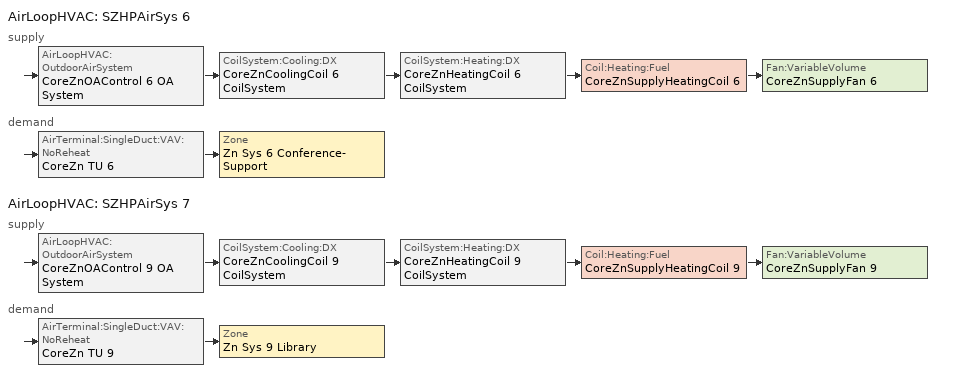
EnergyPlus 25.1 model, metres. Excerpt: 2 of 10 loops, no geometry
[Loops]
AirLoopHVAC 'SZHPAirSys 6'
 supply: AirLoopHVAC:OutdoorAirSystem 'CoreZnOAControl 6 OA System' > CoilSystem:Cooling:DX 'CoreZnCoolingCoil 6 CoilSystem' > CoilSystem:Heating:DX 'CoreZnHeatingCoil 6 CoilSystem' > Coil:Heating:Fuel 'CoreZnSupplyHeatingCoil 6' > Fan:VariableVolume 'CoreZnSupplyFan 6'
 demand: AirTerminal:SingleDuct:VAV:NoReheat 'CoreZn TU 6' > Zone 'Zn Sys 6 Conference-Support'
AirLoopHVAC 'SZHPAirSys 7'
 supply: AirLoopHVAC:OutdoorAirSystem 'CoreZnOAControl 9 OA System' > CoilSystem:Cooling:DX 'CoreZnCoolingCoil 9 CoilSystem' > CoilSystem:Heating:DX 'CoreZnHeatingCoil 9 CoilSystem' > Coil:Heating:Fuel 'CoreZnSupplyHeatingCoil 9' > Fan:VariableVolume 'CoreZnSupplyFan 9'
 demand: AirTerminal:SingleDuct:VAV:NoReheat 'CoreZn TU 9' > Zone 'Zn Sys 9 Library'
[SizingPeriod:DesignDay] Day of Month=21; Dry-Bulb Temperature Range Modifier Type=DefaultMultipliers; Humidity Condition Type=Wetbulb; Barometric Pressure {Pa}=100663; Wind Speed {m/s}=0.6; Rain Indicator=No; Snow Indicator=No; Daylight Saving Time Indicator=No; Begin Environment Reset Mode=FullResetAtBeginEnvironment
Name | Month | Day Type | Maximum Dry-Bulb Temperature {C} | Daily Dry-Bulb Temperature Range {deltaC} | Wetbulb or DewPoint at Maximum Dry-Bulb {C} | Wind Direction {deg} | Solar Model Indicator | ASHRAE Clear Sky Optical Depth for Beam Irradiance (taub) | ASHRAE Clear Sky Optical Depth for Diffuse Irradiance (taud) | Sky Clearness
LOS ANGELES USC  October .4% Condns DB=>MCWB | 10 | SummerDesignDay | 35.2 | 9.9 | 16.8 | 260 | ASHRAETau | 0.38 | 2.397
LOS ANGELES USC  September .4% Condns DB=>MCWB | 9 | SummerDesignDay | 36.3 | 9.8 | 20.1 | 260 | ASHRAETau | 0.369 | 2.465
LOS ANGELES USC Ann Htg 99.6% Condns DB | 12 | WinterDesignDay | 6.2 | 0 | 6.2 | 20 | ASHRAEClearSky |  |  | 0
[ZoneControl:Thermostat] Temperature Difference Between Cutout And Setpoint {deltaC}=0
Name | Zone or ZoneList | Control Type Schedule | Control 1
Zn Sys 6 Conference-Support Thermostat | Zn Sys 6 Conference-Support | Zn Sys 6 Conference-Support Thermostat Schedule | Zn Sys 6 Conference-Support Thermostat
Zn Sys 9 Library Thermostat | Zn Sys 9 Library | Zn Sys 9 Library Thermostat Schedule | Zn Sys 9 Library Thermostat
[ThermostatSetpoint:DualSetpoint] Heating Setpoint Temperature Schedule=OfficeHtgSetpt; Cooling Setpoint Temperature Schedule=OfficeClgSetpt
Zn Sys 6 Conference-Support Thermostat; Zn Sys 9 Library Thermostat
[AirTerminal:SingleDuct:VAV:NoReheat] Availability Schedule=Always On Discrete; Zone Minimum Air Flow Input Method=FixedFlowRate; Constant Minimum Air Flow Fraction=0.3
Name | Maximum Air Flow Rate {m3/s} | Fixed Minimum Air Flow Rate {m3/s}
CoreZn TU 6 | 0.739542 | 0.369771
CoreZn TU 9 | 1.02554 | 0.512771
[Zone equipment]
Zn Sys 6 Conference-Support: CoreZn TU 6
Zn Sys 9 Library: CoreZn TU 9
[Sizing:Zone] Zone Cooling Design Supply Air Temperature Input Method=TemperatureDifference; Zone Cooling Design Supply Air Temperature {C}=14; Zone Cooling Design Supply Air Temperature Difference {deltaC}=11.1111; Zone Heating Design Supply Air Temperature Input Method=TemperatureDifference; Zone Heating Design Supply Air Temperature {C}=40; Zone Heating Design Supply Air Temperature Difference {deltaC}=13.8889; Zone Cooling Design Supply Air Humidity Ratio {kgWater/kgDryAir}=0.0085; Zone Heating Design Supply Air Humidity Ratio {kgWater/kgDryAir}=0.008; Zone Heating Sizing Factor=1; Zone Cooling Sizing Factor=1; Cooling Design Air Flow Method=DesignDay; Cooling Design Air Flow Rate {m3/s}=0; Cooling Minimum Air Flow per Zone Floor Area {m3/s-m2}=0; Cooling Minimum Air Flow {m3/s}=0; Cooling Minimum Air Flow Fraction=0; Heating Design Air Flow Method=DesignDayWithLimit; Heating Design Air Flow Rate {m3/s}=0; Heating Maximum Air Flow per Zone Floor Area {m3/s-m2}=0; Heating Maximum Air Flow {m3/s}=0; Heating Maximum Air Flow Fraction=0.5; Account for Dedicated Outdoor Air System=No; Zone Load Sizing Method=Sensible Load Only No Latent Load; Zone Latent Cooling Design Supply Air Humidity Ratio Input Method=HumidityRatioDifference; Zone Cooling Design Supply Air Humidity Ratio Difference {kgWater/kgDryAir}=0.005; Zone Latent Heating Design Supply Air Humidity Ratio Input Method=HumidityRatioDifference; Zone Humidification Design Supply Air Humidity Ratio Difference {kgWater/kgDryAir}=0.005; Type of Space Sum to Use=Coincident
Name | Design Specification Outdoor Air Object
Zn Sys 6 Conference-Support | Zn Sys 6 Conference-Support Design Specification Outdoor Air
Zn Sys 9 Library | Zn Sys 9 Library Design Specification Outdoor Air
[DesignSpecification:OutdoorAir] Outdoor Air Method=Maximum; Outdoor Air Flow per Zone Floor Area {m3/s-m2}=0.000762; Outdoor Air Flow per Zone {m3/s}=0; Outdoor Air Flow Air Changes per Hour {1/hr}=0
Name | Outdoor Air Flow per Person {m3/s-person}
Zn Sys 6 Conference-Support Design Specification Outdoor Air | 0.00707921
Zn Sys 9 Library Design Specification Outdoor Air | 0
[AirLoopHVAC] Design Return Air Flow Fraction of Supply Air Flow=1
Name | Design Supply Air Flow Rate {m3/s}
SZHPAirSys 6 | 0.739461
SZHPAirSys 7 | 1.02543
[Sizing:System] Type of Load to Size On=Sensible; Design Outdoor Air Flow Rate {m3/s}=Autosize; Central Heating Maximum System Air Flow Ratio=0.5; Preheat Design Temperature {C}=5.68434e-14; Preheat Design Humidity Ratio {kgWater/kgDryAir}=0; Precool Design Temperature {C}=5.68434e-14; Precool Design Humidity Ratio {kgWater/kgDryAir}=0; Central Cooling Design Supply Air Temperature {C}=12.7778; Central Heating Design Supply Air Temperature {C}=35; Type of Zone Sum to Use=NonCoincident; 100% Outdoor Air in Cooling=No; 100% Outdoor Air in Heating=No; Central Cooling Design Supply Air Humidity Ratio {kgWater/kgDryAir}=0.0085; Central Heating Design Supply Air Humidity Ratio {kgWater/kgDryAir}=0.008; Cooling Supply Air Flow Rate Method=DesignDay; Cooling Supply Air Flow Rate {m3/s}=0; Cooling Supply Air Flow Rate Per Floor Area {m3/s-m2}=0.00996765; Cooling Fraction of Autosized Cooling Supply Air Flow Rate=1; Cooling Supply Air Flow Rate Per Unit Cooling Capacity {m3/s-W}=3.94755e-05; Heating Supply Air Flow Rate Method=DesignDay; Heating Supply Air Flow Rate {m3/s}=0; Heating Supply Air Flow Rate Per Floor Area {m3/s-m2}=0.00996765; Heating Fraction of Autosized Heating Supply Air Flow Rate=1; Heating Fraction of Autosized Cooling Supply Air Flow Rate=1; Heating Supply Air Flow Rate Per Unit Heating Capacity {m3/s-W}=3.15882e-05; System Outdoor Air Method=ZoneSum; Zone Maximum Outdoor Air Fraction=1; Cooling Design Capacity Method=CoolingDesignCapacity; Cooling Design Capacity {W}=Autosize; Cooling Design Capacity Per Floor Area {W/m2}=234.7; Fraction of Autosized Cooling Design Capacity=1; Heating Design Capacity Method=HeatingDesignCapacity; Heating Design Capacity {W}=Autosize; Heating Design Capacity Per Floor Area {W/m2}=157; Fraction of Autosized Heating Design Capacity=1; Central Cooling Capacity Control Method=OnOff; Occupant Diversity=Autosize
SZHPAirSys 6; SZHPAirSys 7
[AvailabilityManager:NightCycle] Applicability Schedule=Always On Discrete; Fan Schedule=OfficeHVACAvail; Control Type=CycleOnControlZone; Thermostat Tolerance {deltaC}=1.11111; Cycling Run Time Control Type=ThermostatWithMinimumRunTime; Cycling Run Time {s}=900
Name | Control Zone or Zone List
Availability Manager Night Cycle 6 | Zn Sys 6 Conference-Support
Availability Manager Night Cycle 8 | Zn Sys 9 Library
[Controller:OutdoorAir] Minimum Outdoor Air Flow Rate {m3/s}=0; Maximum Outdoor Air Flow Rate {m3/s}=Autosize; Economizer Control Type=FixedDryBulb; Economizer Control Action Type=ModulateFlow; Economizer Maximum Limit Dry-Bulb Temperature {C}=21.6667; Economizer Maximum Limit Enthalpy {J/kg}=116300; Lockout Type=LockoutWithCompressor; Minimum Limit Type=FixedMinimum; High Humidity Control=No; High Humidity Outdoor Air Flow Ratio=1; Control High Indoor Humidity Based on Outdoor Humidity Ratio=Yes; Heat Recovery Bypass Control Type=BypassWhenOAFlowGreaterThanMinimum; Economizer Operation Staging=InterlockedWithMechanicalCooling
Name | Minimum Outdoor Air Schedule | Maximum Fraction of Outdoor Air Schedule | Mechanical Ventilation Controller
CoreZnOAControl 6 | CoreZnOAControl 6 Schedule | CoreZnOAControl 6 Max OA Schedule | CoreZnOAControl 6 Mech Vent Controller
CoreZnOAControl 9 | CoreZnOAControl 9 Schedule | CoreZnOAControl 9 Max OA Schedule | CoreZnOAControl 9 Mech Vent Controller
[Controller:MechanicalVentilation] System Outdoor Air Method=ZoneSum
Name | Availability Schedule | Demand Controlled Ventilation | Zone or ZoneList Name 1 | Design Specification Outdoor Air Object Name 1
CoreZnOAControl 6 Mech Vent Controller | CoreZnOAControl 6 Schedule | Yes | Zn Sys 6 Conference-Support | Zn Sys 6 Conference-Support Design Specification Outdoor Air
CoreZnOAControl 9 Mech Vent Controller | CoreZnOAControl 9 Schedule | No | Zn Sys 9 Library | Zn Sys 9 Library Design Specification Outdoor Air
[SetpointManager:MixedAir] Control Variable=Temperature
Name | Setpoint Node or NodeList
CoreZnOAControl 6 OA System Mixed Air Node OS Default SPM | CoreZnOAControl 6 OA System Mixed Air Node
CoreZnCoolingCoil 6 Outlet Node OS Default SPM | CoreZnCoolingCoil 6 Outlet Node
CoreZnHeatingCoil 6 Outlet Node OS Default SPM | CoreZnHeatingCoil 6 Outlet Node
CoreZnSupplyHeatingCoil 6 Outlet Node OS Default SPM | CoreZnSupplyHeatingCoil 6 Outlet Node
CoreZnOAControl 9 OA System Mixed Air Node OS Default SPM | CoreZnOAControl 9 OA System Mixed Air Node
CoreZnCoolingCoil 9 Outlet Node OS Default SPM | CoreZnCoolingCoil 9 Outlet Node
CoreZnHeatingCoil 9 Outlet Node OS Default SPM | CoreZnHeatingCoil 9 Outlet Node
CoreZnSupplyHeatingCoil 9 Outlet Node OS Default SPM | CoreZnSupplyHeatingCoil 9 Outlet Node
[CoilSystem:Cooling:DX] Availability Schedule=Always On Discrete
Name | Cooling Coil
CoreZnCoolingCoil 6 CoilSystem | CoreZnCoolingCoil 6
CoreZnCoolingCoil 9 CoilSystem | CoreZnCoolingCoil 9
[Coil:Cooling:DX:SingleSpeed]
CoreZnCoolingCoil 6: Availability Schedule=Always On Discrete; Gross Rated Total Cooling Capacity {W}=14673.7; Gross Rated Sensible Heat Ratio=Autosize; Gross Rated Cooling COP {W/W}=4.54306; Rated Air Flow Rate {m3/s}=0.739461; Rated Evaporator Fan Power Per Volume Flow Rate 2017 {W/(m3/s)}=773.3; Rated Evaporator Fan Power Per Volume Flow Rate 2023 {W/(m3/s)}=934.4; Total Cooling Capacity Function of Temperature Curve=CoilClgDXQRatio_fTwbToadbSI; Total Cooling Capacity Function of Flow Fraction Curve=CoilClgDXSnglQRatio_fCFMRatio; Energy Input Ratio Function of Temperature Curve=CoilClgDXSEEREIR_fTwbToadbSI-5; Energy Input Ratio Function of Flow Fraction Curve=CoilClgDXSnglEIRRatio_fCFMRatio; Part Load Fraction Correlation Curve=CoilClgDXSEEREIRRatio_fQFrac; Minimum Outdoor Dry-Bulb Temperature for Compressor Operation {C}=-25; Nominal Time for Condensate Removal to Begin {s}=0; Ratio of Initial Moisture Evaporation Rate and Steady State Latent Capacity=0; Maximum Cycling Rate {cycles/hr}=0; Latent Capacity Time Constant {s}=0; Condenser Type=AirCooled; Evaporative Condenser Effectiveness=0.9; Evaporative Condenser Air Flow Rate {m3/s}=Autosize; Evaporative Condenser Pump Rated Power Consumption {W}=Autosize; Crankcase Heater Capacity {W}=0; Maximum Outdoor Dry-Bulb Temperature for Crankcase Heater Operation {C}=10; Basin Heater Capacity {W/K}=0; Basin Heater Setpoint Temperature {C}=2
[CoilSystem:Heating:DX] Availability Schedule=Always On Discrete
Name | Heating Coil
CoreZnHeatingCoil 6 CoilSystem | CoreZnHeatingCoil 6
CoreZnHeatingCoil 9 CoilSystem | CoreZnHeatingCoil 9
[Coil:Heating:DX:SingleSpeed] Availability Schedule=Always On Discrete; Rated Supply Fan Power Per Volume Flow Rate 2017 {W/(m3/s)}=773.3; Rated Supply Fan Power Per Volume Flow Rate 2023 {W/(m3/s)}=934.4; Heating Capacity Function of Temperature Curve=CoilHtgHPQRatio_fToadbSI; Heating Capacity Function of Flow Fraction Curve=CoilHtgHPQRatio_fCFMRatio; Energy Input Ratio Function of Temperature Curve=CoilHtgHPEIRRatio_fToadbSI; Energy Input Ratio Function of Flow Fraction Curve=CoilHtgHPEIRRatio_fCFMRatio; Part Load Fraction Correlation Curve=CoilHtgHPEIRRatio_fQFrac; Minimum Outdoor Dry-Bulb Temperature for Compressor Operation {C}=-8.33333; Maximum Outdoor Dry-Bulb Temperature for Defrost Operation {C}=4.44444; Maximum Outdoor Dry-Bulb Temperature for Crankcase Heater Operation {C}=10; Defrost Strategy=ReverseCycle; Defrost Control=Timed; Defrost Time Period Fraction=0.058333; Resistive Defrost Heater Capacity {W}=2000
Name | Gross Rated Heating Capacity {W} | Gross Rated Heating COP {W/W} | Rated Air Flow Rate {m3/s} | Defrost Energy Input Ratio Function of Temperature Curve | Crankcase Heater Capacity {W}
CoreZnHeatingCoil 6 | 20492 | 3.78099 | 0.739461 | CoreZnHeatingCoil 6 Defrost Curve | 39.9901
CoreZnHeatingCoil 9 | 14900.2 | 4.14351 | 1.02543 | CoreZnHeatingCoil 9 Defrost Curve | 60.7677
[Coil:Heating:Fuel] Fuel Type=NaturalGas; Burner Efficiency=0.815459; On Cycle Parasitic Electric Load {W}=0; Part Load Fraction Correlation Curve=CoilHtgFurnFIRRatio_fQRatio; Off Cycle Parasitic Fuel Load {W}=0
Name | Availability Schedule | Nominal Capacity {W}
CoreZnSupplyHeatingCoil 6 | CoreZnSupplyHeatingCoil 6 AvailSch | 17217.9
CoreZnSupplyHeatingCoil 9 | CoreZnSupplyHeatingCoil 9 AvailSch | 15825.8
[Fan:VariableVolume] Availability Schedule=OfficeHVACAvail; Fan Power Minimum Flow Rate Input Method=FixedFlowRate; Fan Power Minimum Flow Fraction=0; Motor In Airstream Fraction=1; Fan Power Coefficient 1=0.027828; Fan Power Coefficient 2=0.026583; Fan Power Coefficient 3=-0.087069; Fan Power Coefficient 4=1.03092; Fan Power Coefficient 5=0
Name | Fan Total Efficiency | Pressure Rise {Pa} | Maximum Flow Rate {m3/s} | Fan Power Minimum Air Flow Rate {m3/s} | Motor Efficiency
CoreZnSupplyFan 6 | 0.4325 | 934.392 | 0.739461 | 0.369731 | 0.665385
CoreZnSupplyFan 9 | 0.4475 | 915.075 | 1.02543 | 0.512714 | 0.688462
[SetpointManager:SingleZone:Reheat] Control Variable=Temperature; Minimum Supply Air Temperature {C}=12.7778; Maximum Supply Air Temperature {C}=35
Name | Control Zone | Setpoint Node or NodeList
Setpoint Manager Single Zone Reheat 6 | Zn Sys 6 Conference-Support | CoreZnSupplyFan 6 Outlet Node
Setpoint Manager Single Zone Reheat 7 | Zn Sys 9 Library | CoreZnSupplyFan 9 Outlet Node
[Coil:Cooling:DX:TwoSpeed]
CoreZnCoolingCoil 9: Availability Schedule=Always On Discrete; High Speed Gross Rated Total Cooling Capacity {W}=22297.7; High Speed Rated Sensible Heat Ratio=Autosize; High Speed Gross Rated Cooling COP {W/W}=3.82705; High Speed Rated Air Flow Rate {m3/s}=1.02543; High Speed Rated Evaporator Fan Power Per Volume Flow Rate 2017 {W/(m3/s)}=773.3; High Speed Rated Evaporator Fan Power Per Volume Flow Rate 2023 {W/(m3/s)}=934.4; Unit Internal Static Air Pressure {Pa}=773.3; Total Cooling Capacity Function of Temperature Curve=CoilClgDXQRatio_fTwbToadbSI; Total Cooling Capacity Function of Flow Fraction Curve=CoilClgDXDblQRatio_fCFMRatio; Energy Input Ratio Function of Temperature Curve=CoilClgDXEIRRatio_fTwbToadbSI; Energy Input Ratio Function of Flow Fraction Curve=CoilClgDXDblEIRRatio_fCFMRatio; Part Load Fraction Correlation Curve=CoilClgDXEIRRatio_fQFrac; Low Speed Gross Rated Total Cooling Capacity {W}=11148.8; Low Speed Gross Rated Sensible Heat Ratio=Autosize; Low Speed Gross Rated Cooling COP {W/W}=3.82705; Low Speed Rated Air Flow Rate {m3/s}=0.512714; Low Speed Rated Evaporator Fan Power Per Volume Flow Rate 2017 {W/(m3/s)}=773.3; Low Speed Rated Evaporator Fan Power Per Volume Flow Rate 2023 {W/(m3/s)}=934.4; Low Speed Total Cooling Capacity Function of Temperature Curve=CoilClgDXQRatio_fTwbToadbSI 2; Low Speed Energy Input Ratio Function of Temperature Curve=CoilClgDXEIRRatio_fTwbToadbSI 2; Condenser Type=AirCooled; Minimum Outdoor Dry-Bulb Temperature for Compressor Operation {C}=-25; High Speed Evaporative Condenser Effectiveness=0.9; High Speed Evaporative Condenser Air Flow Rate {m3/s}=Autosize; High Speed Evaporative Condenser Pump Rated Power Consumption {W}=Autosize; Low Speed Evaporative Condenser Effectiveness=0.9; Low Speed Evaporative Condenser Air Flow Rate {m3/s}=Autosize; Low Speed Evaporative Condenser Pump Rated Power Consumption {W}=Autosize; Basin Heater Capacity {W/K}=0; Basin Heater Setpoint Temperature {C}=2
[EnergyManagementSystem:Program]
CoreZnSupplyHeatingCoil_5_Avail_Setter: SET LockoutSetPt = ( 35.000 - 32 ) * 5 / 9; IF OutdoorDBTemp >= LockoutSetPt; SET CoreZnSupplyHeatingCoil_5_Avail = 0; ELSE; SET CoreZnSupplyHeatingCoil_5_Avail = 1; ENDIF
CoreZnSupplyHeatingCoil_6_Avail_Setter: SET LockoutSetPt = ( 35.000 - 32 ) * 5 / 9; IF OutdoorDBTemp >= LockoutSetPt; SET CoreZnSupplyHeatingCoil_6_Avail = 0; ELSE; SET CoreZnSupplyHeatingCoil_6_Avail = 1; ENDIF
CoreZnSupplyHeatingCoil_9_Avail_Setter: SET LockoutSetPt = ( 35.000 - 32 ) * 5 / 9; IF OutdoorDBTemp >= LockoutSetPt; SET CoreZnSupplyHeatingCoil_9_Avail = 0; ELSE; SET CoreZnSupplyHeatingCoil_9_Avail = 1; ENDIF
[EnergyManagementSystem:ProgramCallingManager]
CoreZnSupplyHeatingCoil_1_Avail_Setter_Mgr: BeginTimestepBeforePredictor; CoreZnSupplyHeatingCoil_1_Avail_Setter
CoreZnSupplyHeatingCoil_2_Avail_Setter_Mgr: BeginTimestepBeforePredictor; CoreZnSupplyHeatingCoil_2_Avail_Setter
CoreZnSupplyHeatingCoil_3_Avail_Setter_Mgr: BeginTimestepBeforePredictor; CoreZnSupplyHeatingCoil_3_Avail_Setter
CoreZnSupplyHeatingCoil_4_Avail_Setter_Mgr: BeginTimestepBeforePredictor; CoreZnSupplyHeatingCoil_4_Avail_Setter
CoreZnSupplyHeatingCoil_5_Avail_Setter_Mgr: BeginTimestepBeforePredictor; CoreZnSupplyHeatingCoil_5_Avail_Setter
CoreZnSupplyHeatingCoil_6_Avail_Setter_Mgr: BeginTimestepBeforePredictor; CoreZnSupplyHeatingCoil_6_Avail_Setter
CoreZnSupplyHeatingCoil_9_Avail_Setter_Mgr: BeginTimestepBeforePredictor; CoreZnSupplyHeatingCoil_9_Avail_Setter
[Schedule:Year]
OfficeHtgSetpt: OfficeHtgSetptWk, 1, 1, 12, 31
OfficeClgSetpt: OfficeClgSetptWk, 1, 1, 12, 31
OfficeHVACAvail: OfficeHVACAvailWk, 1, 1, 12, 31
CoreZnOAControl 6 Schedule: CoreZnOAControl 6 Schedule Week 1, 1, 1, 12, 31
CoreZnOAControl 9 Schedule: CoreZnOAControl 9 Schedule Week 1, 1, 1, 12, 31
CoreZnOAControl 6 Max OA Schedule: CoreZnOAControl 6 Max OA Schedule Week Rule - Jan1-Dec31, 1, 1, 12, 31
CoreZnOAControl 9 Max OA Schedule: CoreZnOAControl 9 Max OA Schedule Week Rule - Jan1-Dec31, 1, 1, 12, 31
[Schedule:Week:Daily]
OfficeHtgSetptWk: OfficeHtgSetptSun, OfficeHtgSetptWD, OfficeHtgSetptWD, OfficeHtgSetptWD, OfficeHtgSetptWD, OfficeHtgSetptWD, OfficeHtgSetptSat, OfficeHtgSetptSun, OfficeHtgSetptWD, OfficeHtgSetptWD, OfficeHtgSetptSun, OfficeHtgSetptSun
OfficeClgSetptWk: OfficeClgSetptSun, OfficeClgSetptWD, OfficeClgSetptWD, OfficeClgSetptWD, OfficeClgSetptWD, OfficeClgSetptWD, OfficeClgSetptSat, OfficeClgSetptSun, OfficeClgSetptWD, OfficeClgSetptWD, OfficeClgSetptSun, OfficeClgSetptSun
OfficeHVACAvailWk: OfficeHVACAvailSun, OfficeHVACAvailWD, OfficeHVACAvailWD, OfficeHVACAvailWD, OfficeHVACAvailWD, OfficeHVACAvailWD, OfficeHVACAvailSat, OfficeHVACAvailSun, AllOnHVACAvailDay, AllOnHVACAvailDay, OfficeHVACAvailSun, OfficeHVACAvailSun
CoreZnOAControl 6 Schedule Week 1: CoreZnOAControl 6 Schedule Week 1 Sunday, CoreZnOAControl 6 Schedule Week 1 Monday, CoreZnOAControl 6 Schedule Week 1 Tuesday, CoreZnOAControl 6 Schedule Week 1 Wednesday, CoreZnOAControl 6 Schedule Week 1 Thursday, CoreZnOAControl 6 Schedule Week 1 Friday, CoreZnOAControl 6 Schedule Week 1 Saturday, CoreZnOAControl 6 Schedule Week 1 Holiday, CoreZnOAControl 6 Schedule Week 1 Summer, CoreZnOAControl 6 Schedule Week 1 Winter, CoreZnOAControl 6 Schedule Week 1 Custom 1, CoreZnOAControl 6 Schedule Week 1 Custom 2
CoreZnOAControl 9 Schedule Week 1: CoreZnOAControl 9 Schedule Week 1 Sunday, CoreZnOAControl 9 Schedule Week 1 Monday, CoreZnOAControl 9 Schedule Week 1 Tuesday, CoreZnOAControl 9 Schedule Week 1 Wednesday, CoreZnOAControl 9 Schedule Week 1 Thursday, CoreZnOAControl 9 Schedule Week 1 Friday, CoreZnOAControl 9 Schedule Week 1 Saturday, CoreZnOAControl 9 Schedule Week 1 Holiday, CoreZnOAControl 9 Schedule Week 1 Summer, CoreZnOAControl 9 Schedule Week 1 Winter, CoreZnOAControl 9 Schedule Week 1 Custom 1, CoreZnOAControl 9 Schedule Week 1 Custom 2
CoreZnOAControl 6 Max OA Schedule Week Rule - Jan1-Dec31: CoreZnOAControl 6 Max OA Schedule Day Schedule, CoreZnOAControl 6 Max OA Schedule Day Schedule, CoreZnOAControl 6 Max OA Schedule Day Schedule, CoreZnOAControl 6 Max OA Schedule Day Schedule, CoreZnOAControl 6 Max OA Schedule Day Schedule, CoreZnOAControl 6 Max OA Schedule Day Schedule, CoreZnOAControl 6 Max OA Schedule Day Schedule, CoreZnOAControl 6 Max OA Schedule Day Schedule, CoreZnOAControl 6 Max OA Schedule Day Schedule, CoreZnOAControl 6 Max OA Schedule Day Schedule, CoreZnOAControl 6 Max OA Schedule Day Schedule, CoreZnOAControl 6 Max OA Schedule Day Schedule
CoreZnOAControl 9 Max OA Schedule Week Rule - Jan1-Dec31: CoreZnOAControl 9 Max OA Schedule Day Schedule, CoreZnOAControl 9 Max OA Schedule Day Schedule, CoreZnOAControl 9 Max OA Schedule Day Schedule, CoreZnOAControl 9 Max OA Schedule Day Schedule, CoreZnOAControl 9 Max OA Schedule Day Schedule, CoreZnOAControl 9 Max OA Schedule Day Schedule, CoreZnOAControl 9 Max OA Schedule Day Schedule, CoreZnOAControl 9 Max OA Schedule Day Schedule, CoreZnOAControl 9 Max OA Schedule Day Schedule, CoreZnOAControl 9 Max OA Schedule Day Schedule, CoreZnOAControl 9 Max OA Schedule Day Schedule, CoreZnOAControl 9 Max OA Schedule Day Schedule
[Schedule:Day:Interval]
OfficeHtgSetptSun: No, 01:00, 15.5556, 02:00, 15.5556, 03:00, 15.5556, 04:00, 15.5556, 05:00, 15.5556, 06:00, 15.5556, 07:00, 15.5556, 08:00, 15.5556, 09:00, 15.5556, 10:00, 15.5556, 11:00, 15.5556, 12:00, 15.5556, 13:00, 15.5556, 14:00, 15.5556, 15:00, 15.5556, 16:00, 15.5556, 17:00, 15.5556, 18:00, 15.5556, 19:00, 15.5556, 20:00, 15.5556, 21:00, 15.5556, 22:00, 15.5556, 23:00, 15.5556, 24:00, 15.5556
OfficeHtgSetptWD: No, 01:00, 15.5556, 02:00, 15.5556, 03:00, 15.5556, 04:00, 15.5556, 05:00, 15.5556, 06:00, 21.1111, 07:00, 21.1111, 08:00, 21.1111, 09:00, 21.1111, 10:00, 21.1111, 11:00, 21.1111, 12:00, 21.1111, 13:00, 21.1111, 14:00, 21.1111, 15:00, 21.1111, 16:00, 21.1111, 17:00, 21.1111, 18:00, 21.1111, 19:00, 21.1111, 20:00, 21.1111, 21:00, 21.1111, 22:00, 21.1111, 23:00, 21.1111, 24:00, 21.1111
OfficeHtgSetptSat: No, 01:00, 15.5556, 02:00, 15.5556, 03:00, 15.5556, 04:00, 15.5556, 05:00, 15.5556, 06:00, 21.1111, 07:00, 21.1111, 08:00, 21.1111, 09:00, 21.1111, 10:00, 21.1111, 11:00, 21.1111, 12:00, 21.1111, 13:00, 21.1111, 14:00, 21.1111, 15:00, 21.1111, 16:00, 21.1111, 17:00, 21.1111, 18:00, 21.1111, 19:00, 21.1111, 20:00, 15.5556, 21:00, 15.5556, 22:00, 15.5556, 23:00, 15.5556, 24:00, 15.5556
OfficeClgSetptSun: No, 01:00, 29.4444, 02:00, 29.4444, 03:00, 29.4444, 04:00, 29.4444, 05:00, 29.4444, 06:00, 29.4444, 07:00, 29.4444, 08:00, 29.4444, 09:00, 29.4444, 10:00, 29.4444, 11:00, 29.4444, 12:00, 29.4444, 13:00, 29.4444, 14:00, 29.4444, 15:00, 29.4444, 16:00, 29.4444, 17:00, 29.4444, 18:00, 29.4444, 19:00, 29.4444, 20:00, 29.4444, 21:00, 29.4444, 22:00, 29.4444, 23:00, 29.4444, 24:00, 29.4444
OfficeClgSetptWD: No, 01:00, 29.4444, 02:00, 29.4444, 03:00, 29.4444, 04:00, 29.4444, 05:00, 29.4444, 06:00, 23.8889, 07:00, 23.8889, 08:00, 23.8889, 09:00, 23.8889, 10:00, 23.8889, 11:00, 23.8889, 12:00, 23.8889, 13:00, 23.8889, 14:00, 23.8889, 15:00, 23.8889, 16:00, 23.8889, 17:00, 23.8889, 18:00, 23.8889, 19:00, 23.8889, 20:00, 23.8889, 21:00, 23.8889, 22:00, 23.8889, 23:00, 23.8889, 24:00, 23.8889
OfficeClgSetptSat: No, 01:00, 29.4444, 02:00, 29.4444, 03:00, 29.4444, 04:00, 29.4444, 05:00, 29.4444, 06:00, 23.8889, 07:00, 23.8889, 08:00, 23.8889, 09:00, 23.8889, 10:00, 23.8889, 11:00, 23.8889, 12:00, 23.8889, 13:00, 23.8889, 14:00, 23.8889, 15:00, 23.8889, 16:00, 23.8889, 17:00, 23.8889, 18:00, 23.8889, 19:00, 23.8889, 20:00, 29.4444, 21:00, 29.4444, 22:00, 29.4444, 23:00, 29.4444, 24:00, 29.4444
OfficeHVACAvailSun; CoreZnOAControl 6 Schedule Week 1 Custom 1; CoreZnOAControl 6 Schedule Week 1 Custom 2; CoreZnOAControl 6 Schedule Week 1 Holiday; CoreZnOAControl 6 Schedule Week 1 Sunday; CoreZnOAControl 9 Schedule Week 1 Custom 1; CoreZnOAControl 9 Schedule Week 1 Custom 2; CoreZnOAControl 9 Schedule Week 1 Holiday; CoreZnOAControl 9 Schedule Week 1 Sunday: No, 01:00, 0, 02:00, 0, 03:00, 0, 04:00, 0, 05:00, 0, 06:00, 0, 07:00, 0, 08:00, 0, 09:00, 0, 10:00, 0, 11:00, 0, 12:00, 0, 13:00, 0, 14:00, 0, 15:00, 0, 16:00, 0, 17:00, 0, 18:00, 0, 19:00, 0, 20:00, 0, 21:00, 0, 22:00, 0, 23:00, 0, 24:00, 0
OfficeHVACAvailWD; CoreZnOAControl 6 Schedule Week 1 Friday; CoreZnOAControl 6 Schedule Week 1 Monday; CoreZnOAControl 6 Schedule Week 1 Thursday; CoreZnOAControl 6 Schedule Week 1 Tuesday; CoreZnOAControl 6 Schedule Week 1 Wednesday; CoreZnOAControl 9 Schedule Week 1 Friday; CoreZnOAControl 9 Schedule Week 1 Monday; CoreZnOAControl 9 Schedule Week 1 Thursday; CoreZnOAControl 9 Schedule Week 1 Tuesday; CoreZnOAControl 9 Schedule Week 1 Wednesday: No, 01:00, 0, 02:00, 0, 03:00, 0, 04:00, 0, 05:00, 0, 06:00, 1, 07:00, 1, 08:00, 1, 09:00, 1, 10:00, 1, 11:00, 1, 12:00, 1, 13:00, 1, 14:00, 1, 15:00, 1, 16:00, 1, 17:00, 1, 18:00, 1, 19:00, 1, 20:00, 1, 21:00, 1, 22:00, 1, 23:00, 1, 24:00, 1
OfficeHVACAvailSat; CoreZnOAControl 6 Schedule Week 1 Saturday; CoreZnOAControl 9 Schedule Week 1 Saturday: No, 01:00, 0, 02:00, 0, 03:00, 0, 04:00, 0, 05:00, 0, 06:00, 1, 07:00, 1, 08:00, 1, 09:00, 1, 10:00, 1, 11:00, 1, 12:00, 1, 13:00, 1, 14:00, 1, 15:00, 1, 16:00, 1, 17:00, 1, 18:00, 1, 19:00, 1, 20:00, 0, 21:00, 0, 22:00, 0, 23:00, 0, 24:00, 0
AllOnHVACAvailDay; CoreZnOAControl 6 Schedule Week 1 Summer; CoreZnOAControl 6 Schedule Week 1 Winter; CoreZnOAControl 9 Schedule Week 1 Summer; CoreZnOAControl 9 Schedule Week 1 Winter: No, 01:00, 1, 02:00, 1, 03:00, 1, 04:00, 1, 05:00, 1, 06:00, 1, 07:00, 1, 08:00, 1, 09:00, 1, 10:00, 1, 11:00, 1, 12:00, 1, 13:00, 1, 14:00, 1, 15:00, 1, 16:00, 1, 17:00, 1, 18:00, 1, 19:00, 1, 20:00, 1, 21:00, 1, 22:00, 1, 23:00, 1, 24:00, 1
CoreZnOAControl 6 Max OA Schedule Day Schedule; CoreZnOAControl 9 Max OA Schedule Day Schedule: No, 24:00, 1
[Schedule:Compact]
Zn Sys 6 Conference-Support Thermostat Schedule; Zn Sys 9 Library Thermostat Schedule: Through: 12/31, For: AllDays, Until: 24:00, 4
[Schedule:Constant] Hourly Value=1
Always On Discrete; CoreZnSupplyHeatingCoil 6 AvailSch; CoreZnSupplyHeatingCoil 9 AvailSch
[Curve:Biquadratic]
Name | Coefficient1 Constant | Coefficient2 x | Coefficient3 x**2 | Coefficient4 y | Coefficient5 y**2 | Coefficient6 x*y | Minimum Value of x {BasedOnField A2} | Maximum Value of x {BasedOnField A2} | Minimum Value of y {BasedOnField A3} | Maximum Value of y {BasedOnField A3}
CoilClgDXQRatio_fTwbToadbSI; CoilClgDXQRatio_fTwbToadbSI 2 | 0.86779 | 0.014245 | 0.000554 | -0.007569 | 3.2e-05 | -0.000191 | 13.89 | 25 | 23.89 | 46.11
CoilClgDXEIRRatio_fTwbToadbSI; CoilClgDXEIRRatio_fTwbToadbSI 2 | 0.116709 | 0.028458 | -0.000411 | 0.021422 | 0.000162 | -0.00068 | 13.89 | 25 | 23.89 | 46.11
CoreZnHeatingCoil 6 Defrost Curve; CoreZnHeatingCoil 9 Defrost Curve | 1 | 0 | 0 | 0 | 0 | 0 | 0 | 1 | 0 | 1
[Curve:Quadratic]
Name | Coefficient1 Constant | Coefficient2 x | Coefficient3 x**2 | Minimum Value of x {BasedOnField A2} | Maximum Value of x {BasedOnField A2} | Minimum Curve Output {BasedOnField A3} | Maximum Curve Output {BasedOnField A3}
CoilClgDXSnglQRatio_fCFMRatio | 0.8 | 0.2 | 0 | 0 | 100 | 0.8
CoilClgDXSnglEIRRatio_fCFMRatio | 1.156 | -0.1816 | 0.0256 | 0 | 100
CoilHtgHPQRatio_fCFMRatio | 0.84 | 0.16 | 0 | 0 | 100 | 0.84
CoilHtgHPEIRRatio_fCFMRatio | 1.3824 | -0.4336 | 0.0512 | 0 | 1
CoilHtgHPEIRRatio_fQFrac | 0.85 | 0.15 | 0 | 0 | 1 | 0.85 | 1
CoilHtgFurnFIRRatio_fQRatio | 0.01861 | 1.09421 | -0.112819 | 0.7 | 1
[Curve:Cubic]
Name | Coefficient1 Constant | Coefficient2 x | Coefficient3 x**2 | Coefficient4 x**3 | Minimum Value of x {BasedOnField A2} | Maximum Value of x {BasedOnField A2} | Minimum Curve Output {BasedOnField A3} | Maximum Curve Output {BasedOnField A3}
CoilClgDXSEEREIRRatio_fQFrac | 1 | 0 | 0 | 0 | 0.7 | 1
CoilHtgHPQRatio_fToadbSI | 0.729009 | 0.031928 | 0.000136 | -9e-06 | 0 | 10 | 0.17 | 1.05
CoilHtgHPEIRRatio_fToadbSI | 1.21829 | -0.036117 | 0.00142 | -2.7e-05 | 0 | 10 | 0.97 | 3.18
CoilClgDXDblQRatio_fCFMRatio | 0.472786 | 1.24334 | -1.03871 | 0.322578 | 0 | 100 | 0.47
CoilClgDXDblEIRRatio_fCFMRatio | 1.00795 | 0.345441 | -0.692289 | 0.338899 | 0 | 100
CoilClgDXEIRRatio_fQFrac | 0 | 5.1091 | -8.5515 | 4.4744 | 0.7 | 1 | 0.92 | 1
[Table:Lookup]
CoilClgDXSEEREIR_fTwbToadbSI-5: CoilClgDXSEEREIR_fTwbToadbSI-5_IndependentVariableList, DivisorOnly, 1, Dimensionless, 1.02566, 1.16563, 1.39209, 0.87727, 1, 1.19866, 0.772486, 0.882988, 1.06195
[Table:IndependentVariableList]
CoilClgDXSEEREIR_fTwbToadbSI-5_IndependentVariableList: CoilClgDXSEEREIR_fTwbToadbSI-5_IndependentVariable_0, CoilClgDXSEEREIR_fTwbToadbSI-5_IndependentVariable_1
[Table:IndependentVariable]
CoilClgDXSEEREIR_fTwbToadbSI-5_IndependentVariable_0: Cubic, Constant, 13.89, 25, Temperature, 13.89, 19.44, 25
CoilClgDXSEEREIR_fTwbToadbSI-5_IndependentVariable_1: Cubic, Constant, 27.78, 43.33, Temperature, 27.78, 35, 43.33
